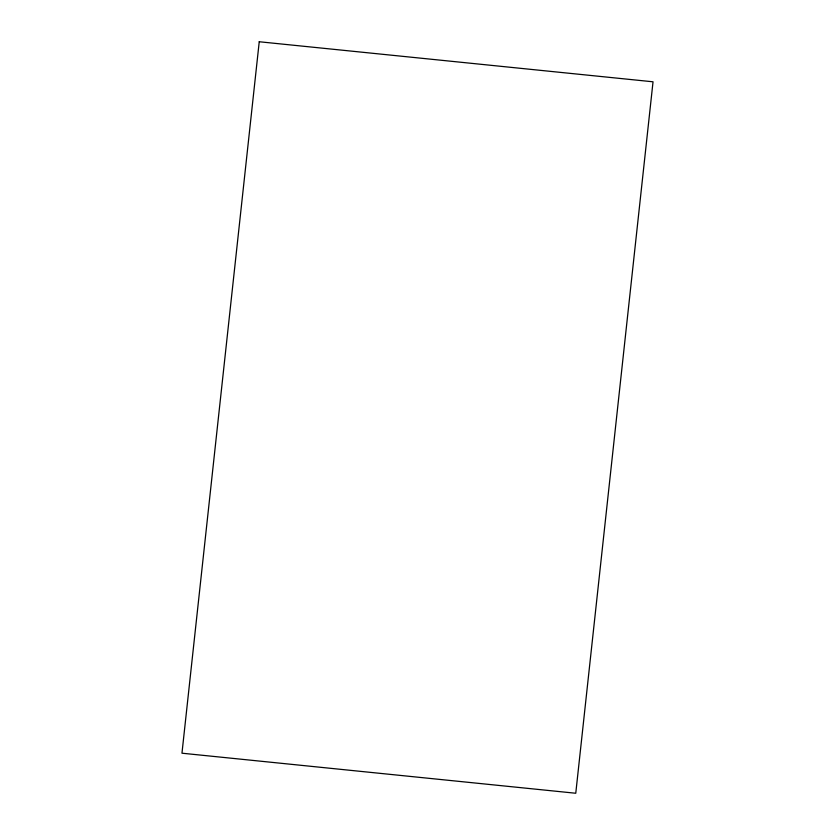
<?xml version="1.0" encoding="UTF-8"?>
<svg xmlns="http://www.w3.org/2000/svg" width="835" height="835" viewBox="0 0 835 835"><rect width="100%" height="100%" fill="white"/><g stroke="black" fill="none" stroke-linecap="round" stroke-linejoin="round"><path stroke-width="1.25" d="M259.236 41.75L181.967 753.201L575.764 793.25L653.033 81.799L259.236 41.75"/></g></svg>
